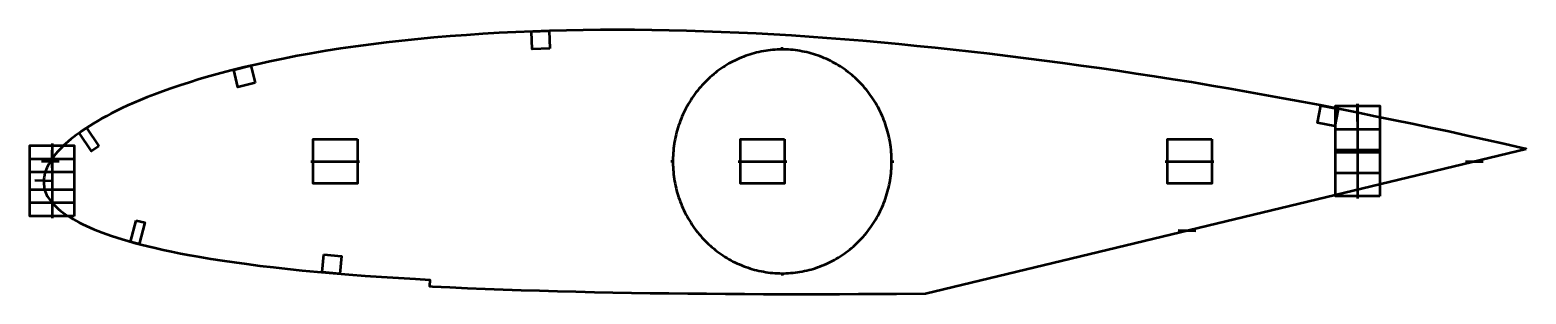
# Model space of a CAD drawing. Header units: metres. Extents: x -2 to 336, y 70 to 130.
import ezdxf

# ---------------------------------------------------------------- set-up
doc = ezdxf.new("R2010")
doc.units = ezdxf.units.M
doc.layers.add('Layer', color=1, linetype='Continuous', lineweight=50)

msp = doc.modelspace()

# ---------------------------------------------------------------- linework, layer by layer
at = {"layer": 'Layer'}
for p, q in [((168.05, 125.3), (168.05, 125.8)), ((298.05, 113.03), (298.05, 102.03)), ((298.05, 109), (298.05, 113)), ((298.05, 107.82), (298.05, 96.82)), ((3.05, 104.06), (3.05, 93.06)), ((3.05, 98.54), (3.05, 102.54)), ((298.05, 102.61), (298.05, 91.61)), ((4.69, 100), (0.69, 100)), ((3.05, 101.1), (3.05, 90.1)), ((3.05, 98.14), (3.05, 87.14)), ((61.54, 100), (72.54, 100)), ((143.33, 100), (142.83, 100)), ((158.07, 100), (169.07, 100)), ((192.76, 100), (193.26, 100)), ((254.59, 100), (265.59, 100)), ((322.44, 100), (326.44, 100)), ((3.15, 95.53), (-0.85, 95.7)), ((298.05, 95.64), (298.05, 91.64)), ((3.05, 92.66), (3.05, 88.66)), ((257.48, 84.44), (261.47, 84.27)), ((168.05, 74.7), (168.05, 74.2))]:
    msp.add_line(p, q, dxfattribs=at)
for points in [[(336.11, 102.81), (336.11, 102.81), (335.23, 103.01), (331.08, 103.94), (326.93, 104.88), (322.79, 105.81), (318.65, 106.73), (314.5, 107.62), (310.35, 108.48), (306.19, 109.33), (302.03, 110.18), (297.88, 111.04), (293.73, 111.87), (289.58, 112.68), (285.42, 113.46), (281.26, 114.23), (277.1, 114.98), (272.95, 115.74), (268.8, 116.47), (264.65, 117.18), (260.5, 117.87), (256.34, 118.52), (252.18, 119.17), (248.03, 119.81), (243.89, 120.44), (239.74, 121.05), (235.6, 121.63), (231.46, 122.19), (227.32, 122.73), (223.18, 123.27), (219.05, 123.79), (214.93, 124.29), (210.81, 124.77), (206.69, 125.22), (202.58, 125.65), (198.47, 126.07), (194.38, 126.48), (190.29, 126.86), (186.22, 127.22), (182.17, 127.56), (178.14, 127.87), (174.13, 128.16), (170.13, 128.43), (166.15, 128.67), (162.18, 128.89), (158.22, 129.08), (154.26, 129.24), (150.32, 129.39), (146.4, 129.51), (142.48, 129.6), (138.58, 129.67), (134.69, 129.71), (130.81, 129.71), (126.94, 129.7), (123.09, 129.65), (119.26, 129.58), (115.44, 129.48), (111.65, 129.36), (107.86, 129.2), (104.11, 129.02), (100.38, 128.8), (96.66, 128.55), (92.98, 128.27), (89.32, 127.97), (85.7, 127.64), (82.12, 127.27), (78.58, 126.85), (75.07, 126.41), (71.61, 125.95), (68.21, 125.48), (64.88, 124.97), (61.61, 124.41), (58.42, 123.82), (55.3, 123.19), (52.27, 122.56), (49.32, 121.92), (46.49, 121.28), (43.77, 120.62), (41.17, 119.95), (38.68, 119.25), (36.32, 118.55), (34.07, 117.85), (31.94, 117.15), (29.92, 116.47), (28.02, 115.8), (26.23, 115.15), (24.55, 114.51), (22.98, 113.87), (21.5, 113.24), (20.11, 112.62), (18.81, 112.01), (17.58, 111.41), (16.42, 110.81), (15.33, 110.23), (14.3, 109.66), (13.33, 109.11), (12.41, 108.56), (11.55, 108.04), (10.73, 107.51), (9.96, 107), (9.23, 106.49), (8.55, 105.99), (7.89, 105.49), (7.29, 105.01), (6.71, 104.52), (6.17, 104.04), (5.66, 103.56), (5.18, 103.08), (4.73, 102.61), (4.31, 102.15), (3.91, 101.68), (3.55, 101.22), (3.21, 100.77), (2.89, 100.31), (2.6, 99.86), (2.32, 99.4), (2.08, 98.97), (1.86, 98.56), (1.69, 98.17), (1.55, 97.76), (1.43, 97.32), (1.34, 96.88), (1.25, 96.41), (1.19, 96.05), (1.15, 95.62), (1.18, 95.29), (1.2, 94.85), (1.24, 94.42), (1.29, 94.02), (1.37, 93.62), (1.47, 93.23), (1.62, 92.83), (1.8, 92.45), (2.03, 92.04), (2.29, 91.64), (2.59, 91.22), (2.92, 90.81), (3.27, 90.41), (3.64, 90.01), (4.05, 89.62), (4.5, 89.22), (4.96, 88.84), (5.47, 88.45), (6, 88.07), (6.57, 87.7), (7.18, 87.32), (7.82, 86.95), (8.5, 86.57), (9.21, 86.19), (9.95, 85.82), (10.74, 85.44), (11.57, 85.07), (12.45, 84.7), (13.38, 84.32), (14.37, 83.94), (15.41, 83.56), (16.5, 83.17), (17.66, 82.79), (18.89, 82.4), (20.2, 82.01), (21.59, 81.62), (23.08, 81.24), (24.66, 80.84), (26.34, 80.43), (28.12, 80.02), (30.02, 79.62), (32.04, 79.21), (34.19, 78.8), (36.47, 78.4), (38.9, 78.01), (41.47, 77.63), (44.18, 77.23), (47.01, 76.82), (49.97, 76.43), (53.06, 76.06), (56.27, 75.71), (59.59, 75.38), (63.02, 75.07), (66.54, 74.75), (70.13, 74.43), (73.79, 74.14), (77.52, 73.88), (81.32, 73.65), (85.17, 73.44), (88.4, 73.27), (88.32, 71.78), (88.99, 71.74), (92.94, 71.54), (96.92, 71.35), (100.94, 71.18), (104.98, 71.04), (109.06, 70.92), (113.16, 70.79), (117.28, 70.67), (121.43, 70.56), (125.6, 70.46), (129.78, 70.38), (133.99, 70.31), (138.21, 70.25), (142.44, 70.2), (146.69, 70.15), (150.96, 70.11), (155.23, 70.08), (159.51, 70.05), (163.81, 70.03), (168.11, 70.02), (172.41, 70.01), (176.71, 70.02), (181.01, 70.03), (185.3, 70.04), (189.59, 70.05), (193.87, 70.07), (200.39, 70.12), (336.11, 102.81)], [(192.76, 100), (192.75, 100.53), (192.74, 101.06), (192.71, 101.59), (192.67, 102.12), (192.62, 102.65), (192.56, 103.18), (192.49, 103.71), (192.41, 104.23), (192.32, 104.76), (192.22, 105.28), (192.1, 105.8), (191.98, 106.31), (191.84, 106.83), (191.7, 107.34), (191.54, 107.84), (191.38, 108.35), (191.2, 108.85), (191.01, 109.34), (190.82, 109.84), (190.61, 110.32), (190.39, 110.81), (190.17, 111.28), (189.93, 111.76), (189.68, 112.23), (189.43, 112.69), (189.16, 113.15), (188.89, 113.6), (188.6, 114.04), (188.31, 114.48), (188.01, 114.91), (187.7, 115.34), (187.38, 115.76), (187.05, 116.17), (186.72, 116.58), (186.37, 116.98), (186.02, 117.37), (185.66, 117.75), (185.29, 118.12), (184.92, 118.49), (184.53, 118.85), (184.14, 119.2), (183.74, 119.54), (183.34, 119.88), (182.93, 120.2), (182.51, 120.52), (182.09, 120.82), (181.66, 121.12), (181.22, 121.41), (180.78, 121.69), (180.33, 121.96), (179.88, 122.22), (179.42, 122.46), (178.95, 122.7), (178.48, 122.93), (178.01, 123.15), (177.53, 123.36), (177.05, 123.56), (176.57, 123.75), (176.08, 123.93), (175.58, 124.1), (175.09, 124.25), (174.59, 124.4), (174.09, 124.53), (173.58, 124.66), (173.07, 124.77), (172.57, 124.87), (172.05, 124.97), (171.54, 125.05), (171.03, 125.12), (170.51, 125.18), (169.99, 125.22), (169.47, 125.26), (168.96, 125.28), (168.44, 125.3), (167.92, 125.3), (167.4, 125.29), (166.88, 125.27), (166.36, 125.24), (165.84, 125.2), (165.33, 125.15), (164.81, 125.08), (164.3, 125.01), (163.78, 124.92), (163.27, 124.83), (162.76, 124.72), (162.26, 124.6), (161.76, 124.47), (161.25, 124.33), (160.76, 124.18), (160.26, 124.01), (159.77, 123.84), (159.28, 123.66), (158.8, 123.46), (158.32, 123.26), (157.84, 123.05), (157.37, 122.82), (156.91, 122.59), (156.45, 122.34), (155.99, 122.09), (155.54, 121.82), (155.1, 121.55), (154.66, 121.27), (154.22, 120.97), (153.8, 120.67), (153.37, 120.36), (152.96, 120.04), (152.55, 119.71), (152.15, 119.37), (151.76, 119.03), (151.37, 118.67), (150.99, 118.31), (150.62, 117.94), (150.25, 117.56), (149.9, 117.17), (149.55, 116.78), (149.21, 116.38), (148.88, 115.97), (148.55, 115.55), (148.24, 115.13), (147.93, 114.7), (147.63, 114.26), (147.35, 113.82), (147.07, 113.37), (146.8, 112.92), (146.54, 112.46), (146.29, 111.99), (146.04, 111.52), (145.81, 111.05), (145.59, 110.57), (145.38, 110.08), (145.18, 109.59), (144.99, 109.1), (144.8, 108.6), (144.63, 108.1), (144.47, 107.59), (144.32, 107.08), (144.18, 106.57), (144.05, 106.06), (143.93, 105.54), (143.82, 105.02), (143.73, 104.5), (143.64, 103.97), (143.56, 103.45), (143.5, 102.92), (143.44, 102.39), (143.4, 101.86), (143.37, 101.33), (143.35, 100.8), (143.33, 100.27), (143.33, 99.73), (143.35, 99.2), (143.37, 98.67), (143.4, 98.14), (143.44, 97.61), (143.5, 97.08), (143.56, 96.55), (143.64, 96.03), (143.73, 95.5), (143.82, 94.98), (143.93, 94.46), (144.05, 93.94), (144.18, 93.43), (144.32, 92.92), (144.47, 92.41), (144.63, 91.9), (144.8, 91.4), (144.99, 90.9), (145.18, 90.41), (145.38, 89.92), (145.59, 89.43), (145.81, 88.95), (146.04, 88.48), (146.29, 88.01), (146.54, 87.54), (146.8, 87.08), (147.07, 86.63), (147.35, 86.18), (147.63, 85.74), (147.93, 85.3), (148.24, 84.87), (148.55, 84.45), (148.88, 84.03), (149.21, 83.62), (149.55, 83.22), (149.9, 82.83), (150.25, 82.44), (150.62, 82.06), (150.99, 81.69), (151.37, 81.33), (151.76, 80.97), (152.15, 80.63), (152.55, 80.29), (152.96, 79.96), (153.37, 79.64), (153.8, 79.33), (154.22, 79.03), (154.66, 78.73), (155.1, 78.45), (155.54, 78.18), (155.99, 77.91), (156.45, 77.66), (156.91, 77.41), (157.37, 77.18), (157.84, 76.95), (158.32, 76.74), (158.8, 76.54), (159.28, 76.34), (159.77, 76.16), (160.26, 75.99), (160.76, 75.82), (161.25, 75.67), (161.76, 75.53), (162.26, 75.4), (162.76, 75.28), (163.27, 75.17), (163.78, 75.08), (164.3, 74.99), (164.81, 74.92), (165.33, 74.85), (165.84, 74.8), (166.36, 74.76), (166.88, 74.73), (167.4, 74.71), (167.92, 74.7), (168.44, 74.7), (168.96, 74.72), (169.47, 74.74), (169.99, 74.78), (170.51, 74.82), (171.03, 74.88), (171.54, 74.95), (172.05, 75.03), (172.57, 75.13), (173.07, 75.23), (173.58, 75.34), (174.09, 75.47), (174.59, 75.6), (175.09, 75.75), (175.58, 75.9), (176.08, 76.07), (176.57, 76.25), (177.05, 76.44), (177.53, 76.64), (178.01, 76.85), (178.48, 77.07), (178.95, 77.3), (179.42, 77.54), (179.88, 77.78), (180.33, 78.04), (180.78, 78.31), (181.22, 78.59), (181.66, 78.88), (182.09, 79.18), (182.51, 79.48), (182.93, 79.8), (183.34, 80.12), (183.74, 80.46), (184.14, 80.8), (184.53, 81.15), (184.92, 81.51), (185.29, 81.88), (185.66, 82.25), (186.02, 82.63), (186.37, 83.02), (186.72, 83.42), (187.05, 83.83), (187.38, 84.24), (187.7, 84.66), (188.01, 85.09), (188.31, 85.52), (188.6, 85.96), (188.89, 86.4), (189.16, 86.85), (189.43, 87.31), (189.68, 87.77), (189.93, 88.24), (190.17, 88.72), (190.39, 89.19), (190.61, 89.68), (190.82, 90.16), (191.01, 90.66), (191.2, 91.15), (191.38, 91.65), (191.54, 92.16), (191.7, 92.66), (191.84, 93.17), (191.98, 93.69), (192.1, 94.2), (192.22, 94.72), (192.32, 95.24), (192.41, 95.77), (192.49, 96.29), (192.56, 96.82), (192.62, 97.35), (192.67, 97.88), (192.71, 98.41), (192.74, 98.94), (192.75, 99.47), (192.76, 100)]]:
    msp.add_lwpolyline(points, close=True, dxfattribs=at)
for points in [[(115.5, 125.48), (111.51, 125.35), (111.38, 129.35), (115.37, 129.48), (115.5, 125.48)], [(48.92, 117.76), (45.03, 116.81), (44.09, 120.7), (47.98, 121.64), (48.92, 117.76)], [(292.91, 107.96), (288.98, 108.72), (289.75, 112.65), (293.67, 111.88), (292.91, 107.96)], [(303.05, 102.53), (293.05, 102.53), (293.05, 112.53), (303.05, 112.53), (303.05, 102.53)], [(13.62, 103.43), (11.96, 102.32), (9.18, 106.47), (10.84, 107.58), (13.62, 103.43)], [(72.04, 105), (72.04, 95), (62.04, 95), (62.04, 105), (72.04, 105)], [(168.57, 105), (168.57, 95), (158.57, 95), (158.57, 105), (168.57, 105)], [(265.09, 105), (265.09, 95), (255.09, 95), (255.09, 105), (265.09, 105)], [(303.05, 97.32), (293.05, 97.32), (293.05, 107.32), (303.05, 107.32), (303.05, 97.32)], [(8.05, 93.56), (-1.95, 93.56), (-1.95, 103.56), (8.05, 103.56), (8.05, 93.56)], [(303.05, 92.11), (293.05, 92.11), (293.05, 102.11), (303.05, 102.11), (303.05, 92.11)], [(8.05, 90.6), (-1.95, 90.6), (-1.95, 100.6), (8.05, 100.6), (8.05, 90.6)], [(8.05, 87.64), (-1.95, 87.64), (-1.95, 97.64), (8.05, 97.64), (8.05, 87.64)], [(22.07, 86.67), (24.01, 86.16), (22.75, 81.32), (20.81, 81.83), (22.07, 86.67)], [(64.46, 78.95), (68.44, 78.59), (68.09, 74.61), (64.1, 74.97), (64.46, 78.95)]]:
    msp.add_lwpolyline(points, dxfattribs=at)

doc.saveas('drawing.dxf')
